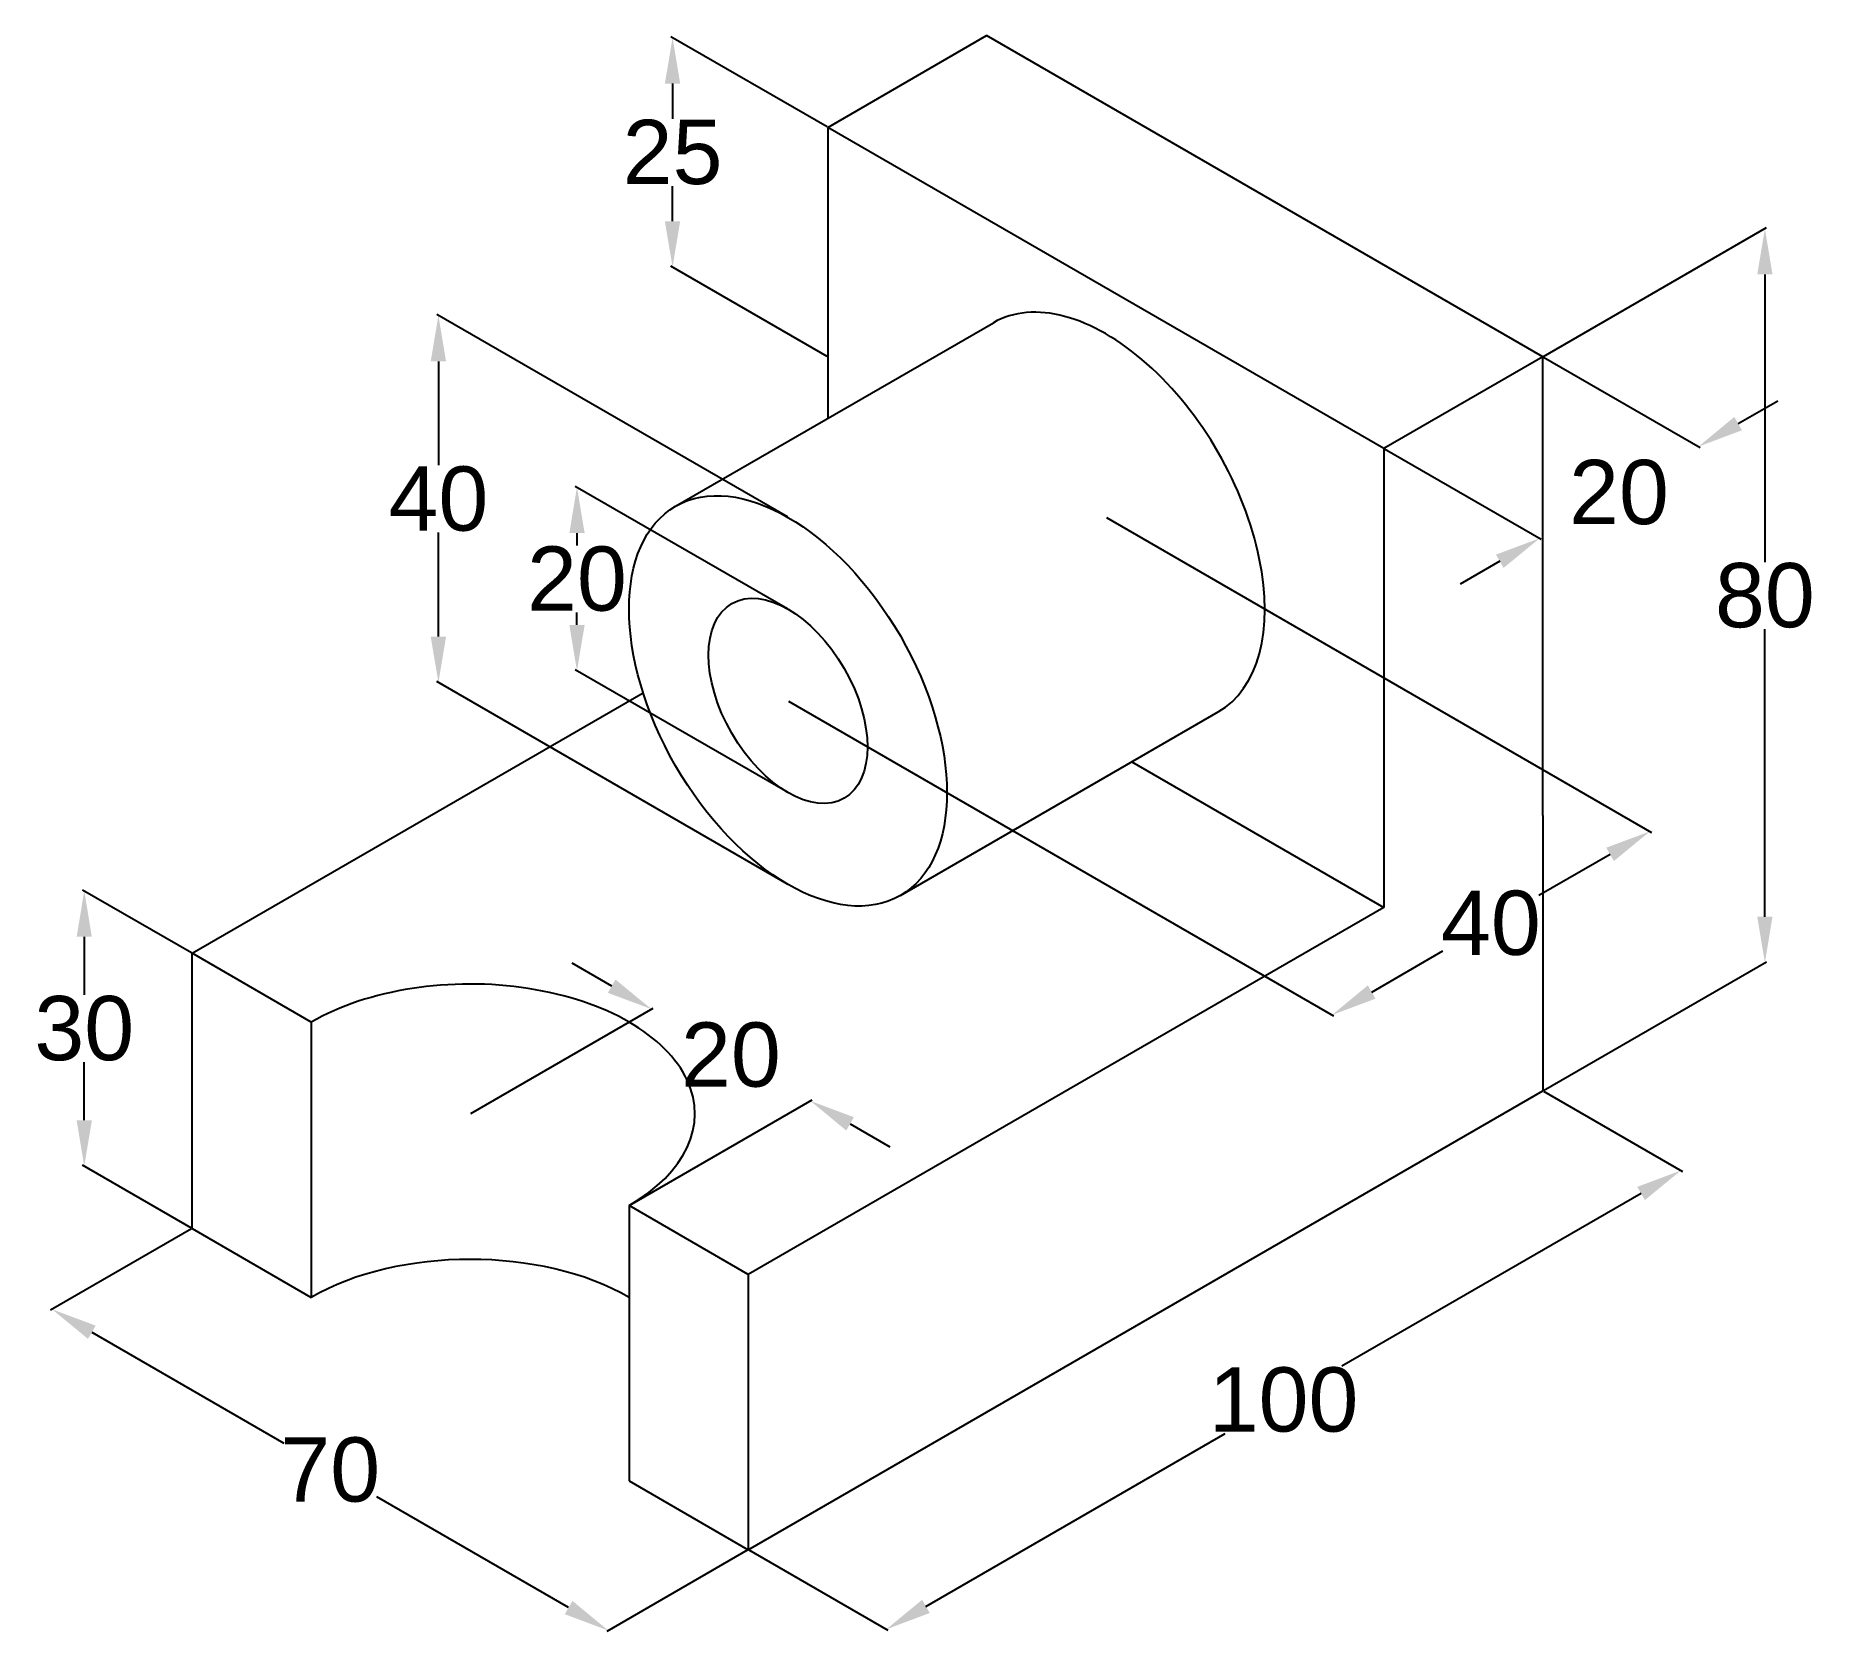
# Model space of a CAD drawing. Header units: inches. Extents: x 151 to 345, y 51 to 224.
import ezdxf

# ---------------------------------------------------------------- set-up
doc = ezdxf.new("R2010")
doc.units = ezdxf.units.IN
doc.header["$MEASUREMENT"] = 0
doc.styles.get("Standard").update_dxf_attribs({"font": 'arial.ttf'})
doc.dimstyles.get("Standard").update_dxf_attribs({"dimtxt": 7, "dimasz": 5, "dimexe": 0.18, "dimexo": 0.0625, "dimgap": 0.09, "dimtad": 0, "dimtih": 1, "dimtoh": 1, "dimdec": 0, "dimzin": 0, "dimdsep": 46, "dimtxsty": 'Standard', "dimcen": 0.09, "dimadec": 0, "dimazin": 0, "dimtfac": 1, "dimtdec": 0, "dimtofl": 0, "dimtmove": 0, "dimatfit": 3, "dimfxl": 1, "dimtolj": 1, "dimtzin": 0, "dimarcsym": 0})

# ---------------------------------------------------------------- blocks, each defined once
blk = doc.blocks.new('*D1')
at = {"color": 0, "lineweight": -2, "transparency": 16777216}
for p, q in [((23.52, 40.85), (11.65, 47.7)), ((11.83, 42.6), (11.83, 36.26)), ((11.83, 22.6), (11.83, 28.93)), ((23.52, 10.85), (11.65, 17.7))]:
    blk.add_line(p, q, dxfattribs=at)
at = {"color": 0, "transparency": 16777216}
for points in [[(11, 42.6), (12.66, 42.6), (11.83, 47.6)], [(11, 22.6), (12.66, 22.6), (11.83, 17.6)]]:
    blk.add_solid(points, dxfattribs=at)
at = {"layer": 'Defpoints', "color": 0, "transparency": 16777216}
for p in [(11.83, 47.6), (23.58, 40.81), (23.58, 10.81)]:
    blk.add_point(p, dxfattribs=at)
at = {"color": 0, "transparency": 16777216, "insert": (11.83, 32.6), "char_height": 7, "attachment_point": 5}
blk.add_mtext('\\A1;30', dxfattribs=at)
blk = doc.blocks.new('*D2')
at = {"color": 0, "lineweight": -2, "transparency": 16777216}
for p, q in [((23.52, 10.78), (8.15, 1.9)), ((12.66, -0.5), (33.58, -12.57)), ((64.62, -30.5), (43.7, -18.42)), ((84.14, -24.22), (68.77, -33.1))]:
    blk.add_line(p, q, dxfattribs=at)
at = {"color": 0, "transparency": 16777216}
for points in [[(13.07, 0.23), (12.24, -1.22), (8.33, 2)], [(65.04, -29.77), (64.2, -31.22), (68.95, -33)]]:
    blk.add_solid(points, dxfattribs=at)
at = {"layer": 'Defpoints', "color": 0, "transparency": 16777216}
for p in [(23.58, 10.81), (84.2, -24.19), (68.95, -33)]:
    blk.add_point(p, dxfattribs=at)
at = {"color": 0, "transparency": 16777216, "insert": (38.64, -15.5), "char_height": 7, "attachment_point": 5}
blk.add_mtext('\\A1;70', dxfattribs=at)
blk = doc.blocks.new('*D3')
at = {"color": 0, "lineweight": -2, "transparency": 16777216}
for p, q in [((170.87, 25.78), (186.02, 17.03)), ((181.51, 14.63), (148.89, -4.2)), ((103.57, -30.37), (136.19, -11.53)), ((84.27, -24.22), (99.42, -32.97))]:
    blk.add_line(p, q, dxfattribs=at)
at = {"color": 0, "transparency": 16777216}
for points in [[(181.09, 15.35), (181.93, 13.91), (185.84, 17.13)], [(103.15, -29.65), (103.98, -31.09), (99.24, -32.87)]]:
    blk.add_solid(points, dxfattribs=at)
at = {"layer": 'Defpoints', "color": 0, "transparency": 16777216}
for p in [(170.81, 25.81), (185.84, 17.13), (84.2, -24.19)]:
    blk.add_point(p, dxfattribs=at)
at = {"color": 0, "transparency": 16777216, "insert": (142.54, -7.87), "char_height": 7, "attachment_point": 5}
blk.add_mtext('\\A1;100', dxfattribs=at)
blk = doc.blocks.new('*D4')
at = {"color": 0, "lineweight": -2, "transparency": 16777216}
for p, q in [((170.87, 105.78), (187.94, 95.92)), ((192.09, 98.52), (196.42, 101.02)), ((153.55, 95.78), (170.62, 85.92)), ((166.11, 83.52), (161.78, 81.02))]:
    blk.add_line(p, q, dxfattribs=at)
at = {"color": 0, "transparency": 16777216}
for points in [[(191.67, 99.25), (192.5, 97.8), (187.76, 96.02)], [(165.69, 84.25), (166.52, 82.8), (170.44, 86.02)]]:
    blk.add_solid(points, dxfattribs=at)
at = {"layer": 'Defpoints', "color": 0, "transparency": 16777216}
for p in [(170.81, 105.81), (153.49, 95.81), (170.44, 86.02)]:
    blk.add_point(p, dxfattribs=at)
at = {"color": 0, "transparency": 16777216, "insert": (179.1, 91.02), "char_height": 7, "attachment_point": 5}
blk.add_mtext('\\A1;20', dxfattribs=at)
blk = doc.blocks.new('*D5')
at = {"color": 0, "lineweight": -2, "transparency": 16777216}
for p, q in [((88.47, 88.35), (50.25, 110.42)), ((50.43, 105.31), (50.43, 93.98)), ((50.43, 75.31), (50.43, 86.65)), ((88.47, 48.35), (50.25, 70.42))]:
    blk.add_line(p, q, dxfattribs=at)
at = {"color": 0, "transparency": 16777216}
for points in [[(49.59, 105.31), (51.26, 105.31), (50.43, 110.31)], [(49.59, 75.31), (51.26, 75.31), (50.43, 70.31)]]:
    blk.add_solid(points, dxfattribs=at)
at = {"layer": 'Defpoints', "color": 0, "transparency": 16777216}
for p in [(88.53, 88.31), (50.43, 70.31), (88.53, 48.31)]:
    blk.add_point(p, dxfattribs=at)
at = {"color": 0, "transparency": 16777216, "insert": (50.43, 90.31), "char_height": 7, "attachment_point": 5}
blk.add_mtext('\\A1;40', dxfattribs=at)
blk = doc.blocks.new('*D6')
at = {"color": 0, "lineweight": -2, "transparency": 16777216}
for p, q in [((88.47, 78.35), (65.35, 91.69)), ((65.53, 86.59), (65.53, 85.25)), ((65.53, 76.59), (65.53, 77.93)), ((88.47, 58.35), (65.35, 71.69))]:
    blk.add_line(p, q, dxfattribs=at)
at = {"color": 0, "transparency": 16777216}
for points in [[(64.7, 86.59), (66.37, 86.59), (65.53, 91.59)], [(64.7, 76.59), (66.37, 76.59), (65.53, 71.59)]]:
    blk.add_solid(points, dxfattribs=at)
at = {"layer": 'Defpoints', "color": 0, "transparency": 16777216}
for p in [(88.53, 78.31), (65.53, 71.59), (88.53, 58.31)]:
    blk.add_point(p, dxfattribs=at)
at = {"color": 0, "transparency": 16777216, "insert": (65.53, 81.59), "char_height": 7, "attachment_point": 5}
blk.add_mtext('\\A1;20', dxfattribs=at)
blk = doc.blocks.new('*D7')
at = {"color": 0, "lineweight": -2, "transparency": 16777216}
for p, q in [((92.8, 130.85), (75.77, 140.68)), ((75.95, 135.58), (75.95, 131.74)), ((75.95, 120.58), (75.95, 124.41)), ((92.8, 105.85), (75.77, 115.68))]:
    blk.add_line(p, q, dxfattribs=at)
at = {"color": 0, "transparency": 16777216}
for points in [[(75.11, 135.58), (76.78, 135.58), (75.95, 140.58)], [(75.11, 120.58), (76.78, 120.58), (75.95, 115.58)]]:
    blk.add_solid(points, dxfattribs=at)
at = {"layer": 'Defpoints', "color": 0, "transparency": 16777216}
for p in [(75.95, 140.58), (92.86, 130.81), (92.86, 105.81)]:
    blk.add_point(p, dxfattribs=at)
at = {"color": 0, "transparency": 16777216, "insert": (75.95, 128.08), "char_height": 7, "attachment_point": 5}
blk.add_mtext('\\A1;25', dxfattribs=at)
blk = doc.blocks.new('*D8')
at = {"color": 0, "lineweight": -2, "transparency": 16777216}
for p, q in [((123.24, 88.28), (182.64, 53.98)), ((88.6, 68.28), (148, 33.98)), ((178.13, 51.58), (170.37, 47.11)), ((152.15, 36.58), (159.91, 41.06))]:
    blk.add_line(p, q, dxfattribs=at)
at = {"color": 0, "transparency": 16777216}
for points in [[(177.71, 52.31), (178.55, 50.86), (182.46, 54.08)], [(151.73, 37.31), (152.56, 35.86), (147.82, 34.08)]]:
    blk.add_solid(points, dxfattribs=at)
at = {"layer": 'Defpoints', "color": 0, "transparency": 16777216}
for p in [(123.18, 88.31), (88.53, 68.31), (182.46, 54.08)]:
    blk.add_point(p, dxfattribs=at)
at = {"color": 0, "transparency": 16777216, "insert": (165.14, 44.08), "char_height": 7, "attachment_point": 5}
blk.add_mtext('\\A1;40', dxfattribs=at)
blk = doc.blocks.new('*D9')
at = {"color": 0, "lineweight": -2, "transparency": 16777216}
for p, q in [((170.87, 105.85), (195.18, 119.88)), ((195, 114.78), (195, 83.44)), ((195, 44.78), (195, 76.11)), ((170.87, 25.85), (195.18, 39.88))]:
    blk.add_line(p, q, dxfattribs=at)
at = {"color": 0, "transparency": 16777216}
for points in [[(194.17, 114.78), (195.83, 114.78), (195, 119.78)], [(194.17, 44.78), (195.83, 44.78), (195, 39.78)]]:
    blk.add_solid(points, dxfattribs=at)
at = {"layer": 'Defpoints', "color": 0, "transparency": 16777216}
for p in [(170.81, 105.81), (195, 39.78), (170.81, 25.81)]:
    blk.add_point(p, dxfattribs=at)
at = {"color": 0, "transparency": 16777216, "insert": (195, 79.78), "char_height": 7, "attachment_point": 5}
blk.add_mtext('\\A1;80', dxfattribs=at)
blk = doc.blocks.new('*D10')
at = {"color": 0, "lineweight": -2, "transparency": 16777216}
for p, q in [((69.32, 37.22), (64.99, 39.72)), ((53.96, 23.35), (73.83, 34.82)), ((71.28, 13.35), (91.15, 24.82)), ((95.3, 22.22), (99.63, 19.72))]:
    blk.add_line(p, q, dxfattribs=at)
at = {"color": 0, "transparency": 16777216}
for points in [[(69.73, 37.94), (68.9, 36.49), (73.65, 34.72)], [(95.71, 22.94), (94.88, 21.49), (90.97, 24.72)]]:
    blk.add_solid(points, dxfattribs=at)
at = {"layer": 'Defpoints', "color": 0, "transparency": 16777216}
for p in [(53.89, 23.31), (90.97, 24.72), (71.21, 13.31)]:
    blk.add_point(p, dxfattribs=at)
at = {"color": 0, "transparency": 16777216, "insert": (82.31, 29.72), "char_height": 7, "attachment_point": 5}
blk.add_mtext('\\A1;20', dxfattribs=at)
blk = doc.blocks.new('iso1')
for p, q in [((69.28, 120), (86.6, 130)), ((147.22, 95), (86.6, 130)), ((129.9, 85), (69.28, 120)), ((69.28, 120), (69.28, 88.28)), ((52.7, 78.71), (87.35, 98.71)), ((147.22, 95), (129.9, 85)), ((147.22, 45), (147.22, 95)), ((129.9, 85), (129.9, 35)), ((0, 30), (49.17, 58.39)), ((77.2, 36.29), (111.84, 56.29)), ((102.44, 50.86), (129.9, 35)), ((147.22, 45), (147.22, 15)), ((129.9, 35), (60.62, -5)), ((0, 0), (0, 30)), ((12.99, 22.5), (0, 30)), ((12.99, 22.5), (12.99, -7.5)), ((60.62, -35), (147.22, 15)), ((60.62, -5), (47.63, 2.5)), ((47.63, 2.5), (47.63, -27.5)), ((0, 0), (12.99, -7.5)), ((60.62, -5), (60.62, -35)), ((47.63, -27.5), (60.62, -35))]:
    blk.add_line(p, q)
for centre, major_axis, start_param, end_param in [((99.59, 77.5), (12.25, -21.21), 6.283185, 9.424778), ((30.31, 12.5), (-24.49, 0), 2.356194, 5.497787), ((30.31, -17.5), (-24.49, 0), 3.926991, 5.497787)]:
    blk.add_ellipse(centre, major_axis=major_axis, ratio=0.57735, start_param=start_param, end_param=end_param)
for major_axis in [(12.25, -21.21), (6.12, -10.61)]:
    blk.add_ellipse((64.95, 57.5), major_axis=major_axis, ratio=0.57735)
for base, p1, p2, picture, middle in [((52.36, 129.77), (69.28, 95), (69.28, 120), '*D7', (52.36, 117.27)), ((171.42, 28.97), (147.22, 95), (147.22, 15), '*D9', (171.42, 68.97)), ((26.84, 59.5), (64.95, 77.5), (64.95, 37.5), '*D5', (26.84, 79.5)), ((41.95, 60.78), (64.95, 67.5), (64.95, 47.5), '*D6', (41.95, 70.78)), ((-11.75, 36.79), (0, 0), (0, 30), '*D1', (-11.75, 21.79))]:
    dim = blk.add_linear_dim(base=base, p1=p1, p2=p2, angle=90, dimstyle='Standard')
    dim.commit()
    dim.dimension.update_dxf_attribs({"geometry": picture, "text_midpoint": middle, "insert": (-23.58, -10.81)})
for p1, p2, distance, picture, middle in [((147.22, 95), (129.9, 85), 16.95, '*D4', (155.52, 80.21)), ((64.95, 57.5), (99.59, 77.5), -59.28, '*D8', (141.56, 33.27)), ((30.31, 12.5), (47.63, 2.5), 19.75, '*D10', (58.72, 18.9)), ((60.62, -35), (147.22, 15), -15.03, '*D3', (118.96, -18.68)), ((0, 0), (60.62, -35), -15.25, '*D2', (15.06, -26.31))]:
    dim = blk.add_aligned_dim(p1=p1, p2=p2, distance=distance, dimstyle='Standard')
    dim.commit()
    dim.dimension.update_dxf_attribs({"geometry": picture, "text_midpoint": middle, "insert": (-23.58, -10.81)})

msp = doc.modelspace()

# ---------------------------------------------------------------- block references
msp.add_blockref('iso1', (168.44, 94.44))

doc.saveas('drawing.dxf')
